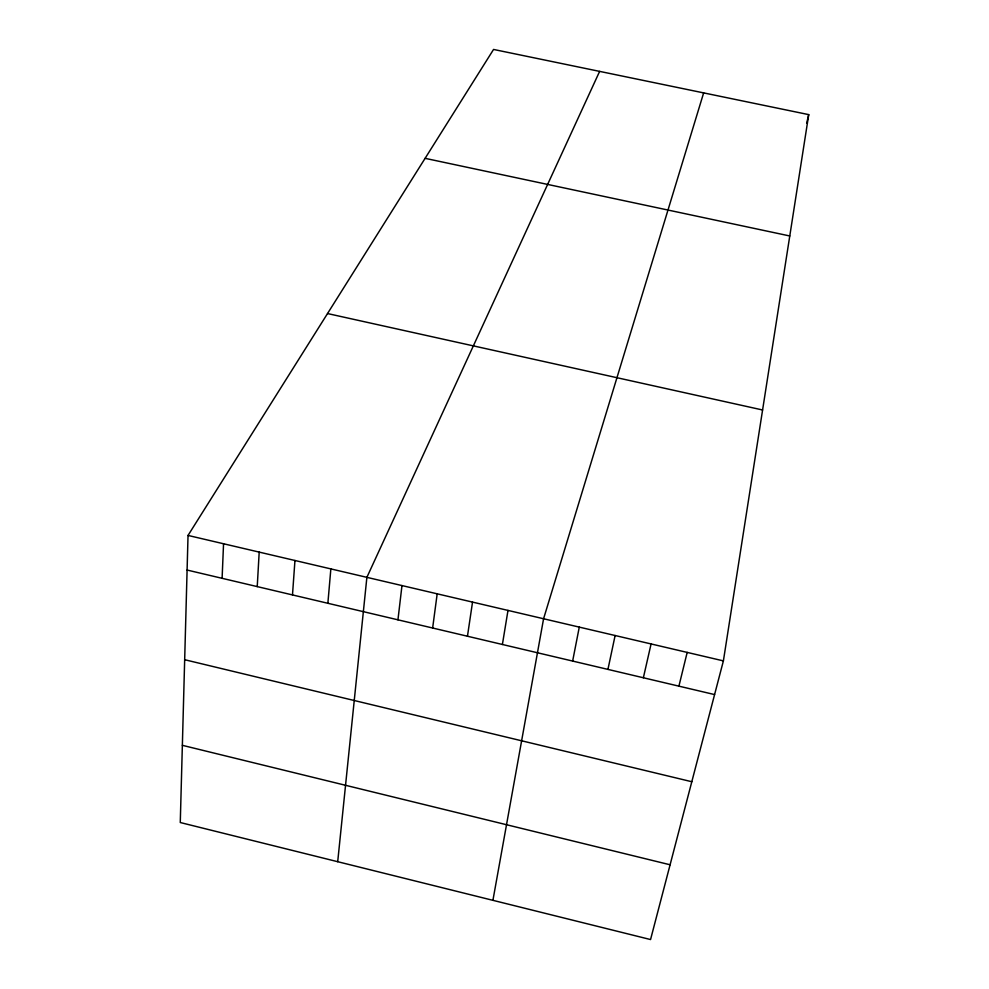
<?xml version="1.0" encoding="UTF-8"?>
<svg xmlns="http://www.w3.org/2000/svg" width="989" height="989" viewBox="0 0 989 989"><rect width="100%" height="100%" fill="white"/><g stroke="black" fill="none" stroke-linecap="round" stroke-linejoin="round"><path stroke-width="1.48" d="M188.034 535.432L180.27 822.527L650.552 939.55L723.392 660.887L808.73 114.625L493.56 49.45L188.034 535.432L723.392 660.887M222.105 578.305L223.551 543.752M257.239 586.601L259.192 552.109M292.484 594.921L294.957 560.491M327.866 603.278L330.858 568.898M337.706 861.703L366.882 577.341L599.631 71.381M397.949 619.819L401.979 585.562M432.638 628.003L437.187 593.82M467.463 636.224L472.532 602.103M502.4 644.482L507.987 610.411M492.918 900.324L543.579 618.743L703.649 92.892M572.643 661.06L579.282 627.113M607.938 669.392L615.121 635.507M643.369 677.749L651.083 643.938M806.665 123.205L808.73 114.625M678.911 686.143L687.182 652.394M425.109 158.339L789.778 235.975M327.52 313.55L762.593 409.99M187.094 570.047L714.59 694.575M184.671 659.712L691.806 781.73M182.359 745.323L670.097 864.782"/></g></svg>
